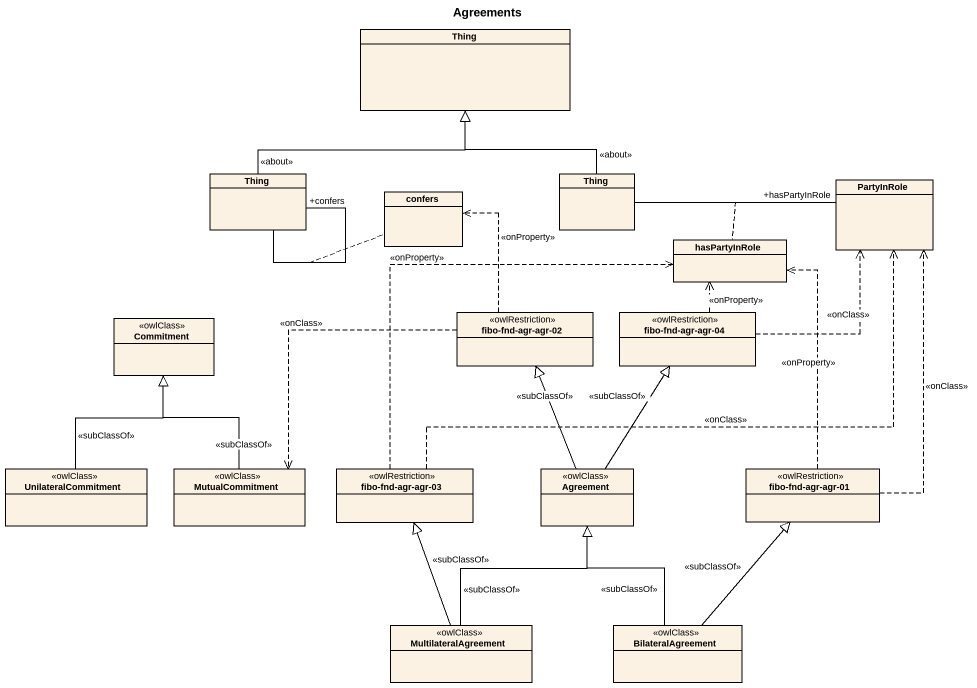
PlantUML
@startuml
title Agreements
hide circle
hide empty members
class Thing
class "Thing" as Thing_2
class confers
class "Thing" as Thing_3
class PartyInRole
class hasPartyInRole
class Commitment <<owlClass>>
class "fibo-fnd-agr-agr-02" as fibo_fnd_agr_agr_02 <<owlRestriction>>
class "fibo-fnd-agr-agr-04" as fibo_fnd_agr_agr_04 <<owlRestriction>>
class UnilateralCommitment <<owlClass>>
class MutualCommitment <<owlClass>>
class "fibo-fnd-agr-agr-03" as fibo_fnd_agr_agr_03 <<owlRestriction>>
class Agreement <<owlClass>>
class "fibo-fnd-agr-agr-01" as fibo_fnd_agr_agr_01 <<owlRestriction>>
class MultilateralAgreement <<owlClass>>
class BilateralAgreement <<owlClass>>
Thing_2 -up-|> Thing : <<about>>
Thing_2 -- "+confers" Thing_2
(Thing_2, Thing_2) .. confers
Thing_3 -up-|> Thing : <<about>>
Thing_3 -right- "+hasPartyInRole" PartyInRole
(Thing_3, PartyInRole) .. hasPartyInRole
fibo_fnd_agr_agr_02 .up.> confers : <<onProperty>>
fibo_fnd_agr_agr_02 .left.> MutualCommitment : <<onClass>>
fibo_fnd_agr_agr_04 .up.> PartyInRole : <<onClass>>
fibo_fnd_agr_agr_04 .up.> hasPartyInRole : <<onProperty>>
UnilateralCommitment -up-|> Commitment : <<subClassOf>>
MutualCommitment -up-|> Commitment : <<subClassOf>>
fibo_fnd_agr_agr_03 .right.> PartyInRole : <<onClass>>
fibo_fnd_agr_agr_03 .up.> hasPartyInRole : <<onProperty>>
Agreement -up-|> fibo_fnd_agr_agr_02 : <<subClassOf>>
Agreement -up-|> fibo_fnd_agr_agr_04 : <<subClassOf>>
fibo_fnd_agr_agr_01 .up.> PartyInRole : <<onClass>>
fibo_fnd_agr_agr_01 .up.> hasPartyInRole : <<onProperty>>
MultilateralAgreement -up-|> fibo_fnd_agr_agr_03 : <<subClassOf>>
MultilateralAgreement -up-|> Agreement : <<subClassOf>>
BilateralAgreement -up-|> Agreement : <<subClassOf>>
BilateralAgreement -up-|> fibo_fnd_agr_agr_01 : <<subClassOf>>
@enduml
